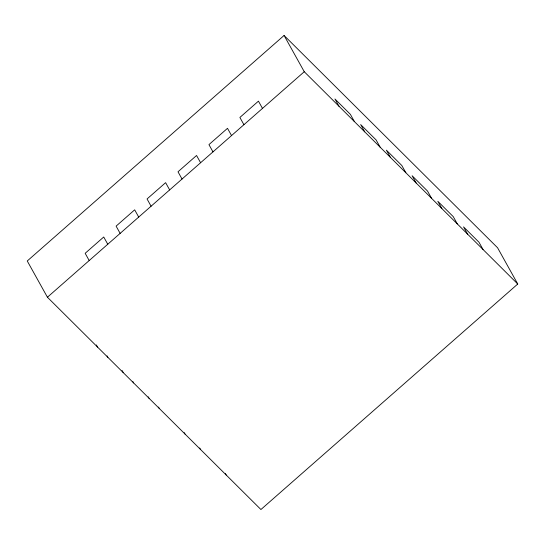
<?xml version="1.0" encoding="UTF-8"?>
<svg xmlns="http://www.w3.org/2000/svg" width="545" height="545" viewBox="0 0 545 545"><rect width="100%" height="100%" fill="white"/><g stroke="black" fill="none" stroke-linecap="round" stroke-linejoin="round"><path stroke-width="0.82" d="M284.081 35.473L27.25 260.98L47.422 297.229L260.919 509.527L517.75 284.02L497.578 247.771L284.081 35.473L304.26 71.722L517.75 284.02M47.422 297.229L304.26 71.722M483.027 249.487L478.994 242.239L463.557 226.89L467.59 234.139M457.303 223.906L453.27 216.658L437.833 201.309L441.872 208.565M431.579 198.332L427.546 191.084L412.115 175.735L416.148 182.984M405.862 172.751L401.822 165.503L386.391 150.154L390.424 157.41M380.137 147.177L376.105 139.929L360.667 124.58L364.707 131.829M354.413 121.596L350.381 114.348L334.95 98.999L338.983 106.248M262.486 108.401L258.446 101.152L239.882 117.454L243.915 124.703M231.536 135.569L227.503 128.32L208.939 144.623L212.972 151.871M200.594 162.737L196.561 155.489L177.997 171.791L182.03 179.039M169.652 189.912L165.619 182.664L147.048 198.959L151.088 206.214M138.709 217.08L134.676 209.832L116.105 226.134L120.145 233.383M107.767 244.249L103.727 237L85.163 253.302L89.196 260.551M225.385 473.544L226.195 474.995M199.661 447.97L200.471 449.421M184.23 432.621L185.034 434.072M158.506 407.047L159.317 408.491M148.22 396.815L149.03 398.266M132.789 381.466L133.593 382.917M122.094 370.511L123.306 372.685M107.065 355.892L107.869 357.336M96.37 344.93L97.582 347.111"/></g></svg>
